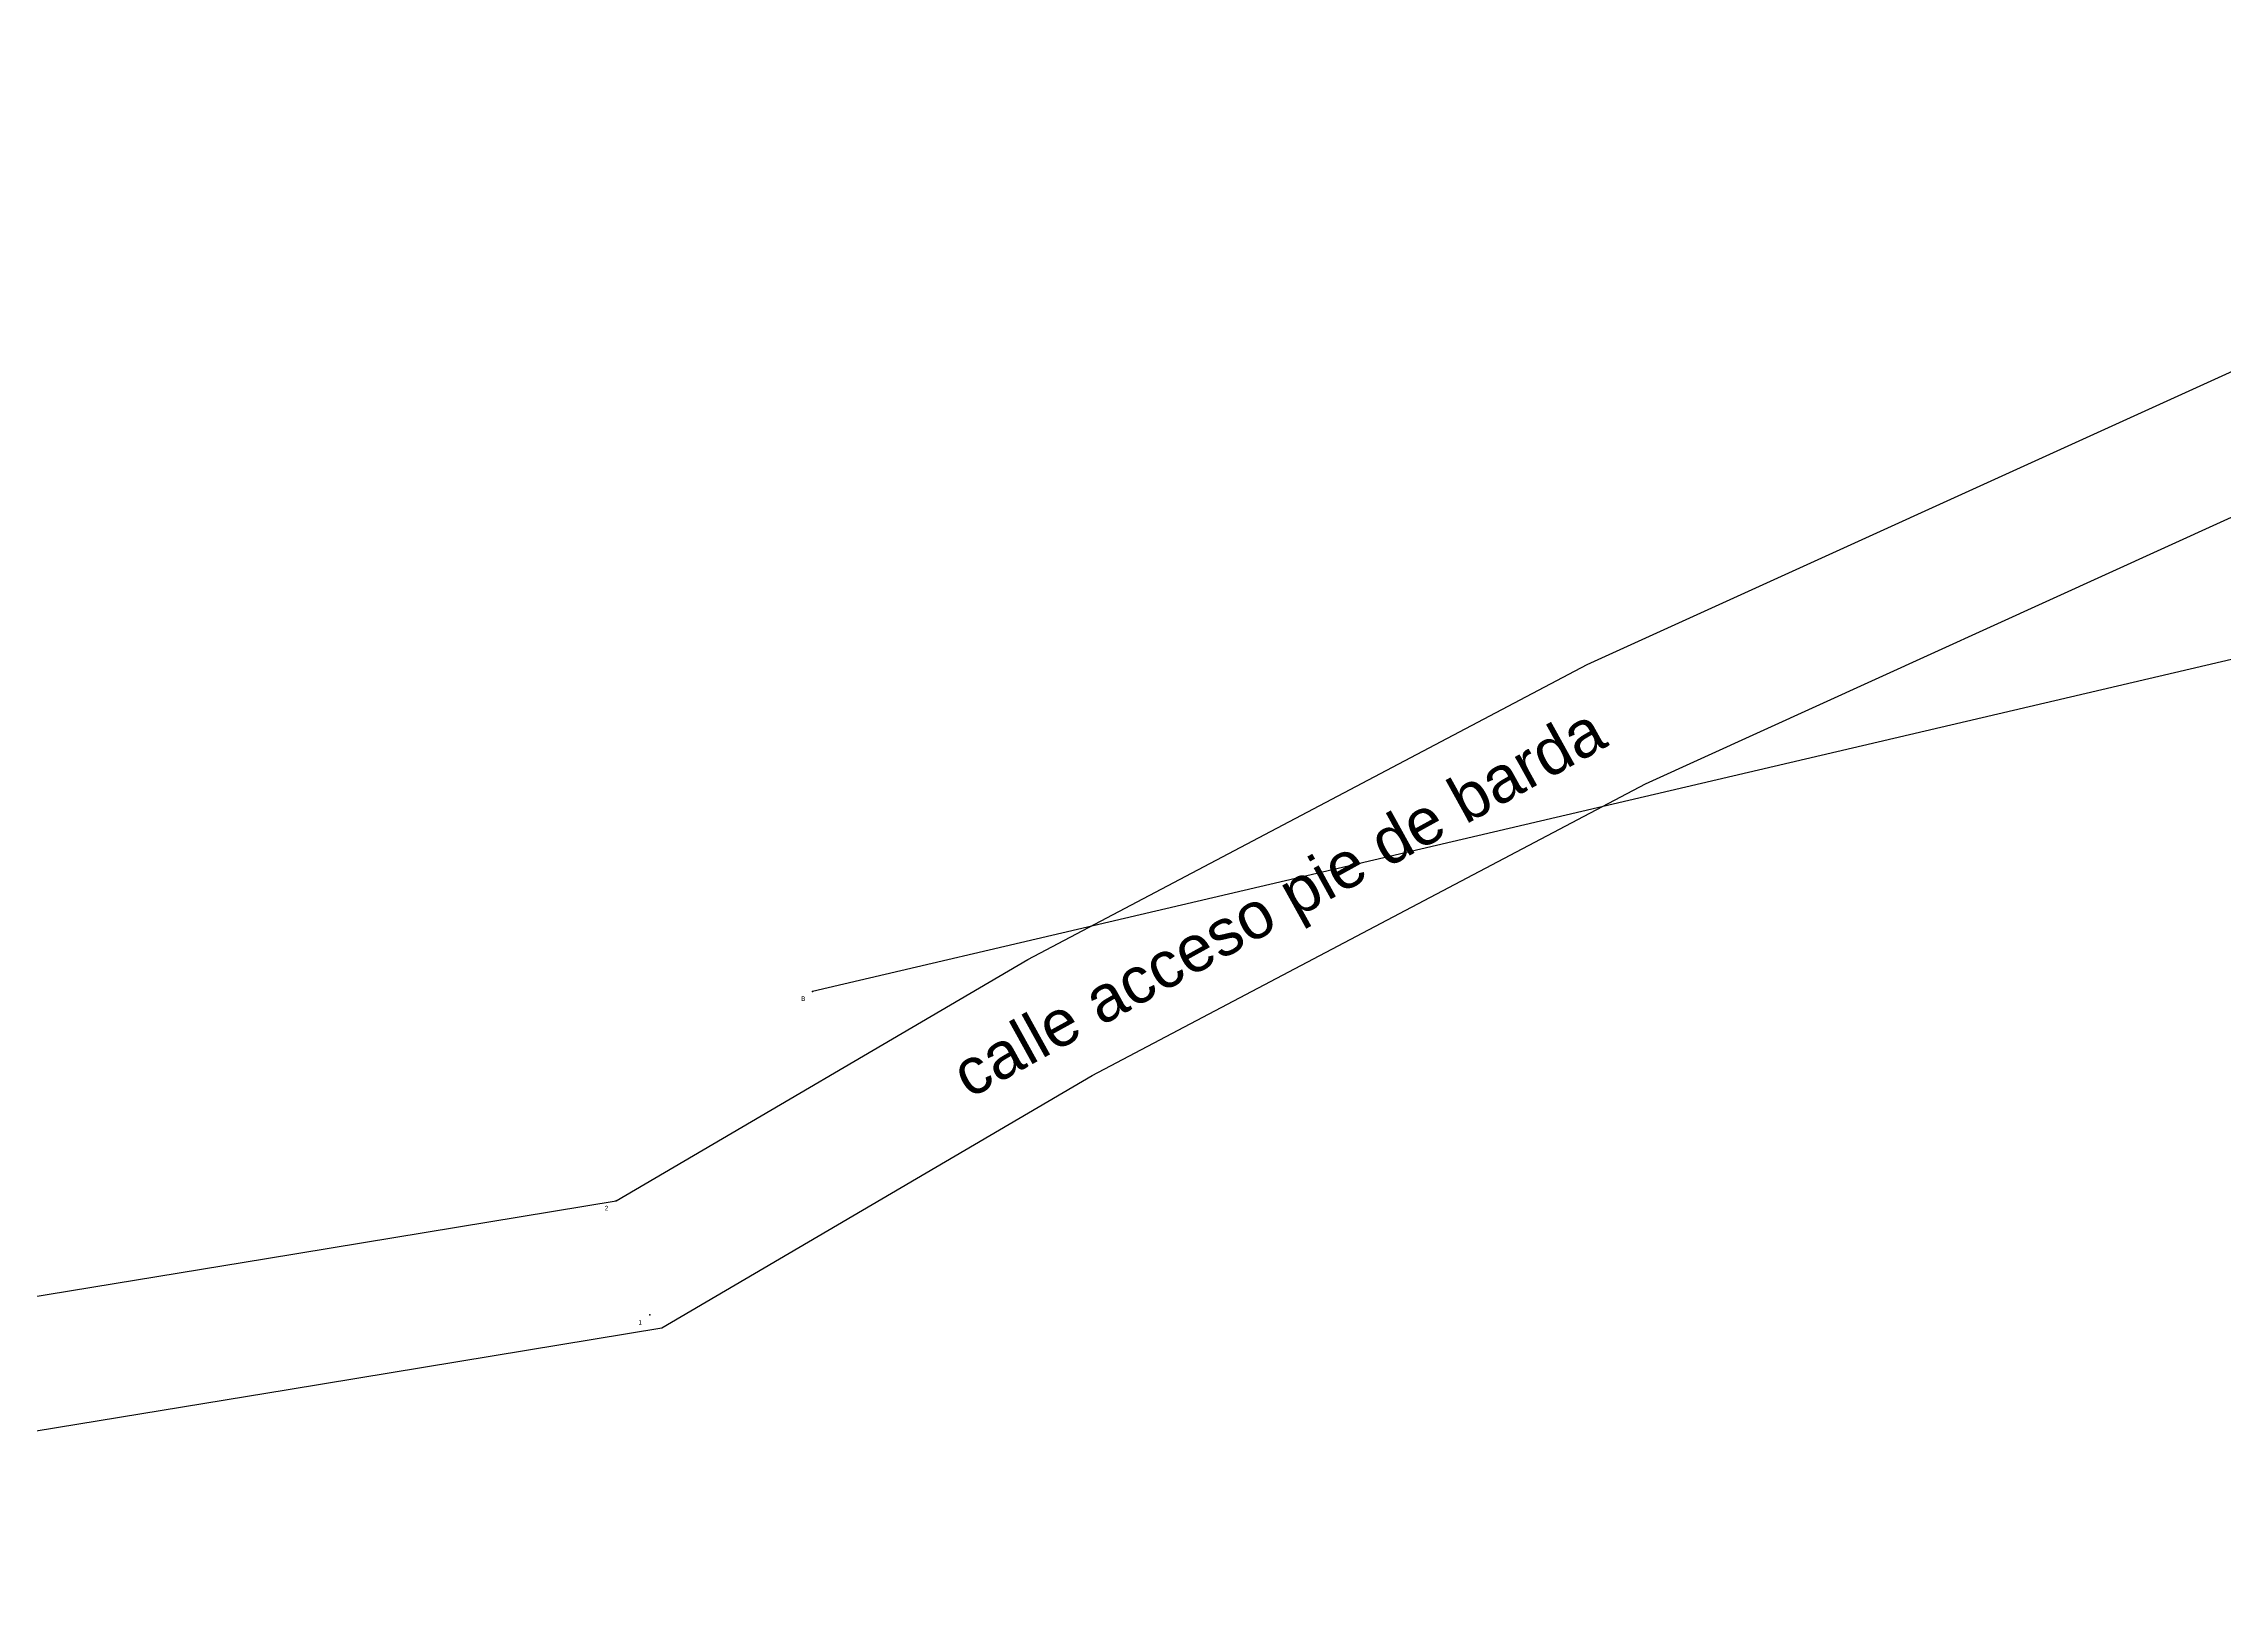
# Model space of a CAD drawing. Header units: millimetres. Extents: x -129 to 3172, y -143 to 919.
# Drawn here: x 1675.5 to 1769.9, y 809.3 to 876.7 of the extents above; entities that cross this region are included whole.
import ezdxf
from ezdxf.enums import TextEntityAlignment as Align

# ---------------------------------------------------------------- set-up
doc = ezdxf.new("R2010")
doc.units = ezdxf.units.MM
doc.header["$LTSCALE"] = 0.1
for name, color, linetype in [('APOYO', 1, 'Continuous'), ('CALLE_EXISTENTE', 40, 'Continuous'), ('NOMEPUNTO', 7, 'Continuous'), ('PIE_BARDA', 160, 'Continuous'), ('PUNTI', 7, 'Continuous')]:
    doc.layers.add(name, color=color, linetype=linetype)
doc.styles.get("Standard").update_dxf_attribs({"font": 'arial.ttf'})

msp = doc.modelspace()

# ---------------------------------------------------------------- linework, layer by layer
at = {"layer": 'APOYO', "color": 0}
msp.add_lwpolyline([(1833.219, 864.758), (1708.809, 835.66)], dxfattribs=at)
at = {"layer": 'CALLE_EXISTENTE', "color": 0}
msp.add_lwpolyline([(1653.035, 809.312), (1671.518, 816.038), (1686.118, 818.44), (1702.299, 821.102), (1720.919, 832.019), (1744.861, 844.648), (1772.308, 857.127), (1801.585, 865.908), (1825.726, 870.919), (1835.669, 870.85), (1846.697, 869.268), (1870.027, 863.466), (1901.21, 855.857), (1950.824, 839.29)], dxfattribs=at)
at = {"layer": 'PIE_BARDA', "color": 0}
msp.add_lwpolyline([(1651.07, 814.712), (1670.057, 821.62), (1685.185, 824.109), (1700.313, 826.598), (1718.124, 837.041), (1742.329, 849.808), (1770.285, 862.518), (1800.173, 871.483), (1825.156, 876.669), (1836.099, 876.592), (1847.801, 874.914), (1871.401, 869.045), (1902.804, 861.383), (1952.644, 844.74)], dxfattribs=at)
at = {"layer": 'PUNTI'}
for p in [(1708.809, 835.66), (1700.313, 826.598), (1701.768, 821.661)]:
    msp.add_point(p, dxfattribs=at)

# ---------------------------------------------------------------- texts
at = {"layer": 'CALLE_EXISTENTE', "color": 0}
msp.add_text('calle acceso pie de barda', height=2, rotation=28.93134, dxfattribs=at).set_placement((1728.968, 839.536), align=Align.MIDDLE_CENTER)
at = {"layer": 'NOMEPUNTO'}
for s, p in [('B', (1708.323, 835.244)), ('2', (1699.826, 826.182)), ('1', (1701.281, 821.245))]:
    msp.add_text(s, height=0.2, rotation=1.85431, dxfattribs=at).set_placement(p)

doc.saveas('drawing.dxf')
